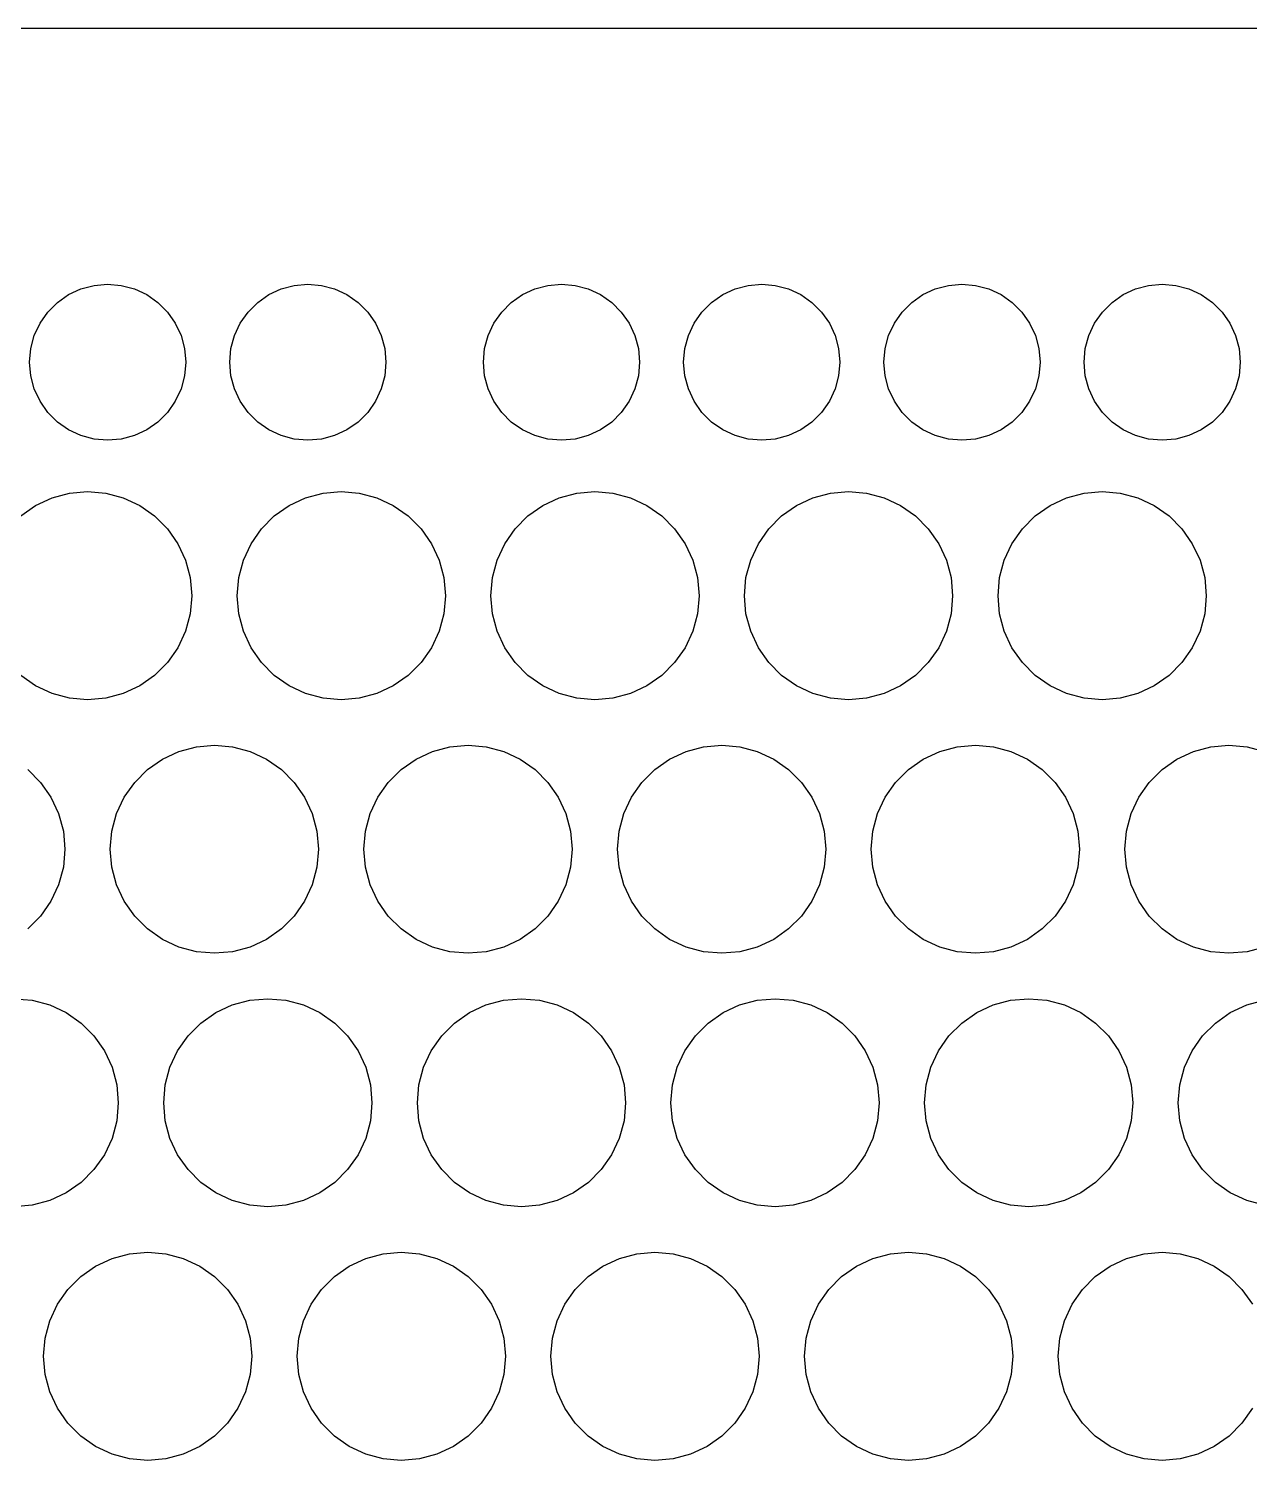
# Model space of a CAD drawing. Header units: metres. Extents: x 0 to 322, y -214 to 0.
# Drawn here: x 138.1 to 229.5, y -107.3 to 0 of the extents above; entities that cross this region are included whole.
import ezdxf

# ---------------------------------------------------------------- set-up
doc = ezdxf.new("R2010")
doc.units = ezdxf.units.M

msp = doc.modelspace()

# ---------------------------------------------------------------- linework, layer by layer
for p, q in [((244.127, 0), (4, 0)), ((141.999, -19.5028), (142.984, -19.2389)), ((142.984, -19.2389), (144, -19.15)), ((144, -19.15), (145.016, -19.2389)), ((145.016, -19.2389), (146.001, -19.5028)), ((156.999, -19.5028), (157.984, -19.2389)), ((157.984, -19.2389), (159, -19.15)), ((159, -19.15), (160.016, -19.2389)), ((160.016, -19.2389), (161.001, -19.5028)), ((175.999, -19.5028), (176.984, -19.2389)), ((176.984, -19.2389), (178, -19.15)), ((178, -19.15), (179.016, -19.2389)), ((179.016, -19.2389), (180.001, -19.5028)), ((190.999, -19.5028), (191.984, -19.2389)), ((191.984, -19.2389), (193, -19.15)), ((193, -19.15), (194.016, -19.2389)), ((194.016, -19.2389), (195.001, -19.5028)), ((205.999, -19.5028), (206.984, -19.2389)), ((206.984, -19.2389), (208, -19.15)), ((208, -19.15), (209.016, -19.2389)), ((209.016, -19.2389), (210.001, -19.5028)), ((220.999, -19.5028), (221.984, -19.2389)), ((221.984, -19.2389), (223, -19.15)), ((223, -19.15), (224.016, -19.2389)), ((224.016, -19.2389), (225.001, -19.5028)), ((140.24, -20.5186), (141.075, -19.9338)), ((141.075, -19.9338), (141.999, -19.5028)), ((146.001, -19.5028), (146.925, -19.9338)), ((146.925, -19.9338), (147.76, -20.5186)), ((155.24, -20.5186), (156.075, -19.9338)), ((156.075, -19.9338), (156.999, -19.5028)), ((161.001, -19.5028), (161.925, -19.9338)), ((161.925, -19.9338), (162.76, -20.5186)), ((174.24, -20.5186), (175.075, -19.9338)), ((175.075, -19.9338), (175.999, -19.5028)), ((180.001, -19.5028), (180.925, -19.9338)), ((180.925, -19.9338), (181.76, -20.5186)), ((189.24, -20.5186), (190.075, -19.9338)), ((190.075, -19.9338), (190.999, -19.5028)), ((195.001, -19.5028), (195.925, -19.9338)), ((195.925, -19.9338), (196.76, -20.5186)), ((204.24, -20.5186), (205.075, -19.9338)), ((205.075, -19.9338), (205.999, -19.5028)), ((210.001, -19.5028), (210.925, -19.9338)), ((210.925, -19.9338), (211.76, -20.5186)), ((219.24, -20.5186), (220.075, -19.9338)), ((220.075, -19.9338), (220.999, -19.5028)), ((225.001, -19.5028), (225.925, -19.9338)), ((225.925, -19.9338), (226.76, -20.5186)), ((138.934, -22.075), (139.519, -21.2397)), ((139.519, -21.2397), (140.24, -20.5186)), ((147.76, -20.5186), (148.481, -21.2397)), ((148.481, -21.2397), (149.066, -22.075)), ((153.934, -22.075), (154.519, -21.2397)), ((154.519, -21.2397), (155.24, -20.5186)), ((162.76, -20.5186), (163.481, -21.2397)), ((163.481, -21.2397), (164.066, -22.075)), ((172.934, -22.075), (173.519, -21.2397)), ((173.519, -21.2397), (174.24, -20.5186)), ((181.76, -20.5186), (182.481, -21.2397)), ((182.481, -21.2397), (183.066, -22.075)), ((187.934, -22.075), (188.519, -21.2397)), ((188.519, -21.2397), (189.24, -20.5186)), ((196.76, -20.5186), (197.481, -21.2397)), ((197.481, -21.2397), (198.066, -22.075)), ((202.934, -22.075), (203.519, -21.2397)), ((203.519, -21.2397), (204.24, -20.5186)), ((211.76, -20.5186), (212.481, -21.2397)), ((212.481, -21.2397), (213.066, -22.075)), ((217.934, -22.075), (218.519, -21.2397)), ((218.519, -21.2397), (219.24, -20.5186)), ((226.76, -20.5186), (227.481, -21.2397)), ((227.481, -21.2397), (228.066, -22.075)), ((138.503, -22.9992), (138.934, -22.075)), ((149.066, -22.075), (149.497, -22.9992)), ((153.503, -22.9992), (153.934, -22.075)), ((164.066, -22.075), (164.497, -22.9992)), ((172.503, -22.9992), (172.934, -22.075)), ((183.066, -22.075), (183.497, -22.9992)), ((187.503, -22.9992), (187.934, -22.075)), ((198.066, -22.075), (198.497, -22.9992)), ((202.503, -22.9992), (202.934, -22.075)), ((213.066, -22.075), (213.497, -22.9992)), ((217.503, -22.9992), (217.934, -22.075)), ((228.066, -22.075), (228.497, -22.9992)), ((138.239, -23.9842), (138.503, -22.9992)), ((149.497, -22.9992), (149.761, -23.9842)), ((153.239, -23.9842), (153.503, -22.9992)), ((164.497, -22.9992), (164.761, -23.9842)), ((172.239, -23.9842), (172.503, -22.9992)), ((183.497, -22.9992), (183.761, -23.9842)), ((187.239, -23.9842), (187.503, -22.9992)), ((198.497, -22.9992), (198.761, -23.9842)), ((202.239, -23.9842), (202.503, -22.9992)), ((213.497, -22.9992), (213.761, -23.9842)), ((217.239, -23.9842), (217.503, -22.9992)), ((228.497, -22.9992), (228.761, -23.9842)), ((138.15, -25), (138.239, -23.9842)), ((149.761, -23.9842), (149.85, -25)), ((153.15, -25), (153.239, -23.9842)), ((164.761, -23.9842), (164.85, -25)), ((172.15, -25), (172.239, -23.9842)), ((183.761, -23.9842), (183.85, -25)), ((187.15, -25), (187.239, -23.9842)), ((198.761, -23.9842), (198.85, -25)), ((202.15, -25), (202.239, -23.9842)), ((213.761, -23.9842), (213.85, -25)), ((217.15, -25), (217.239, -23.9842)), ((228.761, -23.9842), (228.85, -25)), ((138.239, -26.0158), (138.15, -25)), ((149.85, -25), (149.761, -26.0158)), ((153.239, -26.0158), (153.15, -25)), ((164.85, -25), (164.761, -26.0158)), ((172.239, -26.0158), (172.15, -25)), ((183.85, -25), (183.761, -26.0158)), ((187.239, -26.0158), (187.15, -25)), ((198.85, -25), (198.761, -26.0158)), ((202.239, -26.0158), (202.15, -25)), ((213.85, -25), (213.761, -26.0158)), ((217.239, -26.0158), (217.15, -25)), ((228.85, -25), (228.761, -26.0158)), ((138.503, -27.0008), (138.239, -26.0158)), ((149.761, -26.0158), (149.497, -27.0008)), ((153.503, -27.0008), (153.239, -26.0158)), ((164.761, -26.0158), (164.497, -27.0008)), ((172.503, -27.0008), (172.239, -26.0158)), ((183.761, -26.0158), (183.497, -27.0008)), ((187.503, -27.0008), (187.239, -26.0158)), ((198.761, -26.0158), (198.497, -27.0008)), ((202.503, -27.0008), (202.239, -26.0158)), ((213.761, -26.0158), (213.497, -27.0008)), ((217.503, -27.0008), (217.239, -26.0158)), ((228.761, -26.0158), (228.497, -27.0008)), ((138.934, -27.925), (138.503, -27.0008)), ((149.497, -27.0008), (149.066, -27.925)), ((153.934, -27.925), (153.503, -27.0008)), ((164.497, -27.0008), (164.066, -27.925)), ((172.934, -27.925), (172.503, -27.0008)), ((183.497, -27.0008), (183.066, -27.925)), ((187.934, -27.925), (187.503, -27.0008)), ((198.497, -27.0008), (198.066, -27.925)), ((202.934, -27.925), (202.503, -27.0008)), ((213.497, -27.0008), (213.066, -27.925)), ((217.934, -27.925), (217.503, -27.0008)), ((228.497, -27.0008), (228.066, -27.925)), ((139.519, -28.7603), (138.934, -27.925)), ((140.24, -29.4814), (139.519, -28.7603)), ((148.481, -28.7603), (147.76, -29.4814)), ((149.066, -27.925), (148.481, -28.7603)), ((154.519, -28.7603), (153.934, -27.925)), ((155.24, -29.4814), (154.519, -28.7603)), ((163.481, -28.7603), (162.76, -29.4814)), ((164.066, -27.925), (163.481, -28.7603)), ((173.519, -28.7603), (172.934, -27.925)), ((174.24, -29.4814), (173.519, -28.7603)), ((182.481, -28.7603), (181.76, -29.4814)), ((183.066, -27.925), (182.481, -28.7603)), ((188.519, -28.7603), (187.934, -27.925)), ((189.24, -29.4814), (188.519, -28.7603)), ((197.481, -28.7603), (196.76, -29.4814)), ((198.066, -27.925), (197.481, -28.7603)), ((203.519, -28.7603), (202.934, -27.925)), ((204.24, -29.4814), (203.519, -28.7603)), ((212.481, -28.7603), (211.76, -29.4814)), ((213.066, -27.925), (212.481, -28.7603)), ((218.519, -28.7603), (217.934, -27.925)), ((219.24, -29.4814), (218.519, -28.7603)), ((227.481, -28.7603), (226.76, -29.4814)), ((228.066, -27.925), (227.481, -28.7603)), ((141.075, -30.0662), (140.24, -29.4814)), ((147.76, -29.4814), (146.925, -30.0662)), ((156.075, -30.0662), (155.24, -29.4814)), ((162.76, -29.4814), (161.925, -30.0662)), ((175.075, -30.0662), (174.24, -29.4814)), ((181.76, -29.4814), (180.925, -30.0662)), ((190.075, -30.0662), (189.24, -29.4814)), ((196.76, -29.4814), (195.925, -30.0662)), ((205.075, -30.0662), (204.24, -29.4814)), ((211.76, -29.4814), (210.925, -30.0662)), ((220.075, -30.0662), (219.24, -29.4814)), ((226.76, -29.4814), (225.925, -30.0662)), ((141.999, -30.4972), (141.075, -30.0662)), ((142.984, -30.7611), (141.999, -30.4972)), ((144, -30.85), (142.984, -30.7611)), ((145.016, -30.7611), (144, -30.85)), ((146.001, -30.4972), (145.016, -30.7611)), ((146.925, -30.0662), (146.001, -30.4972)), ((156.999, -30.4972), (156.075, -30.0662)), ((157.984, -30.7611), (156.999, -30.4972)), ((159, -30.85), (157.984, -30.7611)), ((160.016, -30.7611), (159, -30.85)), ((161.001, -30.4972), (160.016, -30.7611)), ((161.925, -30.0662), (161.001, -30.4972)), ((175.999, -30.4972), (175.075, -30.0662)), ((176.984, -30.7611), (175.999, -30.4972)), ((178, -30.85), (176.984, -30.7611)), ((179.016, -30.7611), (178, -30.85)), ((180.001, -30.4972), (179.016, -30.7611)), ((180.925, -30.0662), (180.001, -30.4972)), ((190.999, -30.4972), (190.075, -30.0662)), ((191.984, -30.7611), (190.999, -30.4972)), ((193, -30.85), (191.984, -30.7611)), ((194.016, -30.7611), (193, -30.85)), ((195.001, -30.4972), (194.016, -30.7611)), ((195.925, -30.0662), (195.001, -30.4972)), ((205.999, -30.4972), (205.075, -30.0662)), ((206.984, -30.7611), (205.999, -30.4972)), ((208, -30.85), (206.984, -30.7611)), ((209.016, -30.7611), (208, -30.85)), ((210.001, -30.4972), (209.016, -30.7611)), ((210.925, -30.0662), (210.001, -30.4972)), ((220.999, -30.4972), (220.075, -30.0662)), ((221.984, -30.7611), (220.999, -30.4972)), ((223, -30.85), (221.984, -30.7611)), ((224.016, -30.7611), (223, -30.85)), ((225.001, -30.4972), (224.016, -30.7611)), ((225.925, -30.0662), (225.001, -30.4972)), ((138.6, -35.745), (139.832, -35.1704)), ((139.832, -35.1704), (141.146, -34.8185)), ((141.146, -34.8185), (142.5, -34.7)), ((142.5, -34.7), (143.854, -34.8185)), ((143.854, -34.8185), (145.168, -35.1704)), ((145.168, -35.1704), (146.4, -35.745)), ((157.6, -35.745), (158.832, -35.1704)), ((158.832, -35.1704), (160.146, -34.8185)), ((160.146, -34.8185), (161.5, -34.7)), ((161.5, -34.7), (162.854, -34.8185)), ((162.854, -34.8185), (164.168, -35.1704)), ((164.168, -35.1704), (165.4, -35.745)), ((176.6, -35.745), (177.832, -35.1704)), ((177.832, -35.1704), (179.146, -34.8185)), ((179.146, -34.8185), (180.5, -34.7)), ((180.5, -34.7), (181.854, -34.8185)), ((181.854, -34.8185), (183.168, -35.1704)), ((183.168, -35.1704), (184.4, -35.745)), ((195.6, -35.745), (196.832, -35.1704)), ((196.832, -35.1704), (198.146, -34.8185)), ((198.146, -34.8185), (199.5, -34.7)), ((199.5, -34.7), (200.854, -34.8185)), ((200.854, -34.8185), (202.168, -35.1704)), ((202.168, -35.1704), (203.4, -35.745)), ((214.6, -35.745), (215.832, -35.1704)), ((215.832, -35.1704), (217.146, -34.8185)), ((217.146, -34.8185), (218.5, -34.7)), ((218.5, -34.7), (219.854, -34.8185)), ((219.854, -34.8185), (221.168, -35.1704)), ((221.168, -35.1704), (222.4, -35.745)), ((137.486, -36.5249), (138.6, -35.745)), ((146.4, -35.745), (147.514, -36.5249)), ((156.486, -36.5249), (157.6, -35.745)), ((165.4, -35.745), (166.514, -36.5249)), ((175.486, -36.5249), (176.6, -35.745)), ((184.4, -35.745), (185.514, -36.5249)), ((194.486, -36.5249), (195.6, -35.745)), ((203.4, -35.745), (204.514, -36.5249)), ((213.486, -36.5249), (214.6, -35.745)), ((222.4, -35.745), (223.514, -36.5249)), ((147.514, -36.5249), (148.475, -37.4863)), ((148.475, -37.4863), (149.255, -38.6)), ((154.745, -38.6), (155.525, -37.4863)), ((155.525, -37.4863), (156.486, -36.5249)), ((166.514, -36.5249), (167.475, -37.4863)), ((167.475, -37.4863), (168.255, -38.6)), ((173.745, -38.6), (174.525, -37.4863)), ((174.525, -37.4863), (175.486, -36.5249)), ((185.514, -36.5249), (186.475, -37.4863)), ((186.475, -37.4863), (187.255, -38.6)), ((192.745, -38.6), (193.525, -37.4863)), ((193.525, -37.4863), (194.486, -36.5249)), ((204.514, -36.5249), (205.475, -37.4863)), ((205.475, -37.4863), (206.255, -38.6)), ((211.745, -38.6), (212.525, -37.4863)), ((212.525, -37.4863), (213.486, -36.5249)), ((223.514, -36.5249), (224.475, -37.4863)), ((224.475, -37.4863), (225.255, -38.6)), ((149.255, -38.6), (149.83, -39.8322)), ((154.17, -39.8322), (154.745, -38.6)), ((168.255, -38.6), (168.83, -39.8322)), ((173.17, -39.8322), (173.745, -38.6)), ((187.255, -38.6), (187.83, -39.8322)), ((192.17, -39.8322), (192.745, -38.6)), ((206.255, -38.6), (206.83, -39.8322)), ((211.17, -39.8322), (211.745, -38.6)), ((225.255, -38.6), (225.83, -39.8322)), ((149.83, -39.8322), (150.181, -41.1456)), ((153.818, -41.1456), (154.17, -39.8322)), ((168.83, -39.8322), (169.181, -41.1456)), ((172.818, -41.1456), (173.17, -39.8322)), ((187.83, -39.8322), (188.181, -41.1456)), ((191.818, -41.1456), (192.17, -39.8322)), ((206.83, -39.8322), (207.181, -41.1456)), ((210.818, -41.1456), (211.17, -39.8322)), ((225.83, -39.8322), (226.181, -41.1456)), ((150.181, -41.1456), (150.3, -42.5)), ((153.7, -42.5), (153.818, -41.1456)), ((169.181, -41.1456), (169.3, -42.5)), ((172.7, -42.5), (172.818, -41.1456)), ((188.181, -41.1456), (188.3, -42.5)), ((191.7, -42.5), (191.818, -41.1456)), ((207.181, -41.1456), (207.3, -42.5)), ((210.7, -42.5), (210.818, -41.1456)), ((226.181, -41.1456), (226.3, -42.5)), ((150.3, -42.5), (150.181, -43.8544)), ((153.818, -43.8544), (153.7, -42.5)), ((169.3, -42.5), (169.181, -43.8544)), ((172.818, -43.8544), (172.7, -42.5)), ((188.3, -42.5), (188.181, -43.8544)), ((191.818, -43.8544), (191.7, -42.5)), ((207.3, -42.5), (207.181, -43.8544)), ((210.818, -43.8544), (210.7, -42.5)), ((226.3, -42.5), (226.181, -43.8544)), ((150.181, -43.8544), (149.83, -45.1678)), ((154.17, -45.1678), (153.818, -43.8544)), ((169.181, -43.8544), (168.83, -45.1678)), ((173.17, -45.1678), (172.818, -43.8544)), ((188.181, -43.8544), (187.83, -45.1678)), ((192.17, -45.1678), (191.818, -43.8544)), ((207.181, -43.8544), (206.83, -45.1678)), ((211.17, -45.1678), (210.818, -43.8544)), ((226.181, -43.8544), (225.83, -45.1678)), ((149.83, -45.1678), (149.255, -46.4)), ((154.745, -46.4), (154.17, -45.1678)), ((168.83, -45.1678), (168.255, -46.4)), ((173.745, -46.4), (173.17, -45.1678)), ((187.83, -45.1678), (187.255, -46.4)), ((192.745, -46.4), (192.17, -45.1678)), ((206.83, -45.1678), (206.255, -46.4)), ((211.745, -46.4), (211.17, -45.1678)), ((225.83, -45.1678), (225.255, -46.4)), ((149.255, -46.4), (148.475, -47.5137)), ((155.525, -47.5137), (154.745, -46.4)), ((168.255, -46.4), (167.475, -47.5137)), ((174.525, -47.5137), (173.745, -46.4)), ((187.255, -46.4), (186.475, -47.5137)), ((193.525, -47.5137), (192.745, -46.4)), ((206.255, -46.4), (205.475, -47.5137)), ((212.525, -47.5137), (211.745, -46.4)), ((225.255, -46.4), (224.475, -47.5137)), ((148.475, -47.5137), (147.514, -48.4751)), ((156.486, -48.4751), (155.525, -47.5137)), ((167.475, -47.5137), (166.514, -48.4751)), ((175.486, -48.4751), (174.525, -47.5137)), ((186.475, -47.5137), (185.514, -48.4751)), ((194.486, -48.4751), (193.525, -47.5137)), ((205.475, -47.5137), (204.514, -48.4751)), ((213.486, -48.4751), (212.525, -47.5137)), ((224.475, -47.5137), (223.514, -48.4751)), ((138.6, -49.255), (137.486, -48.4751)), ((139.832, -49.8296), (138.6, -49.255)), ((146.4, -49.255), (145.168, -49.8296)), ((147.514, -48.4751), (146.4, -49.255)), ((157.6, -49.255), (156.486, -48.4751)), ((158.832, -49.8296), (157.6, -49.255)), ((165.4, -49.255), (164.168, -49.8296)), ((166.514, -48.4751), (165.4, -49.255)), ((176.6, -49.255), (175.486, -48.4751)), ((177.832, -49.8296), (176.6, -49.255)), ((184.4, -49.255), (183.168, -49.8296)), ((185.514, -48.4751), (184.4, -49.255)), ((195.6, -49.255), (194.486, -48.4751)), ((196.832, -49.8296), (195.6, -49.255)), ((203.4, -49.255), (202.168, -49.8296)), ((204.514, -48.4751), (203.4, -49.255)), ((214.6, -49.255), (213.486, -48.4751)), ((215.832, -49.8296), (214.6, -49.255)), ((222.4, -49.255), (221.168, -49.8296)), ((223.514, -48.4751), (222.4, -49.255)), ((141.146, -50.1815), (139.832, -49.8296)), ((142.5, -50.3), (141.146, -50.1815)), ((143.854, -50.1815), (142.5, -50.3)), ((145.168, -49.8296), (143.854, -50.1815)), ((160.146, -50.1815), (158.832, -49.8296)), ((161.5, -50.3), (160.146, -50.1815)), ((162.854, -50.1815), (161.5, -50.3)), ((164.168, -49.8296), (162.854, -50.1815)), ((179.146, -50.1815), (177.832, -49.8296)), ((180.5, -50.3), (179.146, -50.1815)), ((181.854, -50.1815), (180.5, -50.3)), ((183.168, -49.8296), (181.854, -50.1815)), ((198.146, -50.1815), (196.832, -49.8296)), ((199.5, -50.3), (198.146, -50.1815)), ((200.854, -50.1815), (199.5, -50.3)), ((202.168, -49.8296), (200.854, -50.1815)), ((217.146, -50.1815), (215.832, -49.8296)), ((218.5, -50.3), (217.146, -50.1815)), ((219.854, -50.1815), (218.5, -50.3)), ((221.168, -49.8296), (219.854, -50.1815)), ((148.1, -54.745), (149.332, -54.1704)), ((149.332, -54.1704), (150.646, -53.8185)), ((150.646, -53.8185), (152, -53.7)), ((152, -53.7), (153.354, -53.8185)), ((153.354, -53.8185), (154.668, -54.1704)), ((154.668, -54.1704), (155.9, -54.745)), ((167.1, -54.745), (168.332, -54.1704)), ((168.332, -54.1704), (169.646, -53.8185)), ((169.646, -53.8185), (171, -53.7)), ((171, -53.7), (172.354, -53.8185)), ((172.354, -53.8185), (173.668, -54.1704)), ((173.668, -54.1704), (174.9, -54.745)), ((186.1, -54.745), (187.332, -54.1704)), ((187.332, -54.1704), (188.646, -53.8185)), ((188.646, -53.8185), (190, -53.7)), ((190, -53.7), (191.354, -53.8185)), ((191.354, -53.8185), (192.668, -54.1704)), ((192.668, -54.1704), (193.9, -54.745)), ((205.1, -54.745), (206.332, -54.1704)), ((206.332, -54.1704), (207.646, -53.8185)), ((207.646, -53.8185), (209, -53.7)), ((209, -53.7), (210.354, -53.8185)), ((210.354, -53.8185), (211.668, -54.1704)), ((211.668, -54.1704), (212.9, -54.745)), ((224.1, -54.745), (225.332, -54.1704)), ((225.332, -54.1704), (226.646, -53.8185)), ((226.646, -53.8185), (228, -53.7)), ((228, -53.7), (229.354, -53.8185)), ((229.354, -53.8185), (230.668, -54.1704)), ((138.014, -55.5249), (138.975, -56.4863)), ((146.025, -56.4863), (146.986, -55.5249)), ((146.986, -55.5249), (148.1, -54.745)), ((155.9, -54.745), (157.014, -55.5249)), ((157.014, -55.5249), (157.975, -56.4863)), ((165.025, -56.4863), (165.986, -55.5249)), ((165.986, -55.5249), (167.1, -54.745)), ((174.9, -54.745), (176.014, -55.5249)), ((176.014, -55.5249), (176.975, -56.4863)), ((184.025, -56.4863), (184.986, -55.5249)), ((184.986, -55.5249), (186.1, -54.745)), ((193.9, -54.745), (195.014, -55.5249)), ((195.014, -55.5249), (195.975, -56.4863)), ((203.025, -56.4863), (203.986, -55.5249)), ((203.986, -55.5249), (205.1, -54.745)), ((212.9, -54.745), (214.014, -55.5249)), ((214.014, -55.5249), (214.975, -56.4863)), ((222.025, -56.4863), (222.986, -55.5249)), ((222.986, -55.5249), (224.1, -54.745)), ((138.975, -56.4863), (139.755, -57.6)), ((145.245, -57.6), (146.025, -56.4863)), ((157.975, -56.4863), (158.755, -57.6)), ((164.245, -57.6), (165.025, -56.4863)), ((176.975, -56.4863), (177.755, -57.6)), ((183.245, -57.6), (184.025, -56.4863)), ((195.975, -56.4863), (196.755, -57.6)), ((202.245, -57.6), (203.025, -56.4863)), ((214.975, -56.4863), (215.755, -57.6)), ((221.245, -57.6), (222.025, -56.4863)), ((139.755, -57.6), (140.33, -58.8322)), ((144.67, -58.8322), (145.245, -57.6)), ((158.755, -57.6), (159.33, -58.8322)), ((163.67, -58.8322), (164.245, -57.6)), ((177.755, -57.6), (178.33, -58.8322)), ((182.67, -58.8322), (183.245, -57.6)), ((196.755, -57.6), (197.33, -58.8322)), ((201.67, -58.8322), (202.245, -57.6)), ((215.755, -57.6), (216.33, -58.8322)), ((220.67, -58.8322), (221.245, -57.6)), ((140.33, -58.8322), (140.681, -60.1456)), ((144.318, -60.1456), (144.67, -58.8322)), ((159.33, -58.8322), (159.681, -60.1456)), ((163.318, -60.1456), (163.67, -58.8322)), ((178.33, -58.8322), (178.681, -60.1456)), ((182.318, -60.1456), (182.67, -58.8322)), ((197.33, -58.8322), (197.681, -60.1456)), ((201.318, -60.1456), (201.67, -58.8322)), ((216.33, -58.8322), (216.681, -60.1456)), ((220.318, -60.1456), (220.67, -58.8322)), ((140.681, -60.1456), (140.8, -61.5)), ((144.2, -61.5), (144.318, -60.1456)), ((159.681, -60.1456), (159.8, -61.5)), ((163.2, -61.5), (163.318, -60.1456)), ((178.681, -60.1456), (178.8, -61.5)), ((182.2, -61.5), (182.318, -60.1456)), ((197.681, -60.1456), (197.8, -61.5)), ((201.2, -61.5), (201.318, -60.1456)), ((216.681, -60.1456), (216.8, -61.5)), ((220.2, -61.5), (220.318, -60.1456)), ((140.8, -61.5), (140.681, -62.8544)), ((144.318, -62.8544), (144.2, -61.5)), ((159.8, -61.5), (159.681, -62.8544)), ((163.318, -62.8544), (163.2, -61.5)), ((178.8, -61.5), (178.681, -62.8544)), ((182.318, -62.8544), (182.2, -61.5)), ((197.8, -61.5), (197.681, -62.8544)), ((201.318, -62.8544), (201.2, -61.5)), ((216.8, -61.5), (216.681, -62.8544)), ((220.318, -62.8544), (220.2, -61.5)), ((140.681, -62.8544), (140.33, -64.1678)), ((144.67, -64.1678), (144.318, -62.8544)), ((159.681, -62.8544), (159.33, -64.1678)), ((163.67, -64.1678), (163.318, -62.8544)), ((178.681, -62.8544), (178.33, -64.1678)), ((182.67, -64.1678), (182.318, -62.8544)), ((197.681, -62.8544), (197.33, -64.1678)), ((201.67, -64.1678), (201.318, -62.8544)), ((216.681, -62.8544), (216.33, -64.1678)), ((220.67, -64.1678), (220.318, -62.8544)), ((140.33, -64.1678), (139.755, -65.4)), ((145.245, -65.4), (144.67, -64.1678)), ((159.33, -64.1678), (158.755, -65.4)), ((164.245, -65.4), (163.67, -64.1678)), ((178.33, -64.1678), (177.755, -65.4)), ((183.245, -65.4), (182.67, -64.1678)), ((197.33, -64.1678), (196.755, -65.4)), ((202.245, -65.4), (201.67, -64.1678)), ((216.33, -64.1678), (215.755, -65.4)), ((221.245, -65.4), (220.67, -64.1678)), ((139.755, -65.4), (138.975, -66.5137)), ((146.025, -66.5137), (145.245, -65.4)), ((158.755, -65.4), (157.975, -66.5137)), ((165.025, -66.5137), (164.245, -65.4)), ((177.755, -65.4), (176.975, -66.5137)), ((184.025, -66.5137), (183.245, -65.4)), ((196.755, -65.4), (195.975, -66.5137)), ((203.025, -66.5137), (202.245, -65.4)), ((215.755, -65.4), (214.975, -66.5137)), ((222.025, -66.5137), (221.245, -65.4)), ((138.975, -66.5137), (138.014, -67.4751)), ((146.986, -67.4751), (146.025, -66.5137)), ((157.975, -66.5137), (157.014, -67.4751)), ((165.986, -67.4751), (165.025, -66.5137)), ((176.975, -66.5137), (176.014, -67.4751)), ((184.986, -67.4751), (184.025, -66.5137)), ((195.975, -66.5137), (195.014, -67.4751)), ((203.986, -67.4751), (203.025, -66.5137)), ((214.975, -66.5137), (214.014, -67.4751)), ((222.986, -67.4751), (222.025, -66.5137)), ((148.1, -68.255), (146.986, -67.4751)), ((157.014, -67.4751), (155.9, -68.255)), ((167.1, -68.255), (165.986, -67.4751)), ((176.014, -67.4751), (174.9, -68.255)), ((186.1, -68.255), (184.986, -67.4751)), ((195.014, -67.4751), (193.9, -68.255)), ((205.1, -68.255), (203.986, -67.4751)), ((214.014, -67.4751), (212.9, -68.255)), ((224.1, -68.255), (222.986, -67.4751)), ((149.332, -68.8296), (148.1, -68.255)), ((155.9, -68.255), (154.668, -68.8296)), ((168.332, -68.8296), (167.1, -68.255)), ((174.9, -68.255), (173.668, -68.8296)), ((187.332, -68.8296), (186.1, -68.255)), ((193.9, -68.255), (192.668, -68.8296)), ((206.332, -68.8296), (205.1, -68.255)), ((212.9, -68.255), (211.668, -68.8296)), ((225.332, -68.8296), (224.1, -68.255)), ((150.646, -69.1815), (149.332, -68.8296)), ((152, -69.3), (150.646, -69.1815)), ((153.354, -69.1815), (152, -69.3)), ((154.668, -68.8296), (153.354, -69.1815)), ((169.646, -69.1815), (168.332, -68.8296)), ((171, -69.3), (169.646, -69.1815)), ((172.354, -69.1815), (171, -69.3)), ((173.668, -68.8296), (172.354, -69.1815)), ((188.646, -69.1815), (187.332, -68.8296)), ((190, -69.3), (188.646, -69.1815)), ((191.354, -69.1815), (190, -69.3)), ((192.668, -68.8296), (191.354, -69.1815)), ((207.646, -69.1815), (206.332, -68.8296)), ((209, -69.3), (207.646, -69.1815)), ((210.354, -69.1815), (209, -69.3)), ((211.668, -68.8296), (210.354, -69.1815)), ((226.646, -69.1815), (225.332, -68.8296)), ((228, -69.3), (226.646, -69.1815)), ((229.354, -69.1815), (228, -69.3)), ((230.668, -68.8296), (229.354, -69.1815)), ((137, -72.7), (138.354, -72.8185)), ((138.354, -72.8185), (139.668, -73.1704)), ((153.332, -73.1704), (154.646, -72.8185)), ((154.646, -72.8185), (156, -72.7)), ((156, -72.7), (157.354, -72.8185)), ((157.354, -72.8185), (158.668, -73.1704)), ((172.332, -73.1704), (173.646, -72.8185)), ((173.646, -72.8185), (175, -72.7)), ((175, -72.7), (176.354, -72.8185)), ((176.354, -72.8185), (177.668, -73.1704)), ((191.332, -73.1704), (192.646, -72.8185)), ((192.646, -72.8185), (194, -72.7)), ((194, -72.7), (195.354, -72.8185)), ((195.354, -72.8185), (196.668, -73.1704)), ((210.332, -73.1704), (211.646, -72.8185)), ((211.646, -72.8185), (213, -72.7)), ((213, -72.7), (214.354, -72.8185)), ((214.354, -72.8185), (215.668, -73.1704)), ((229.332, -73.1704), (230.646, -72.8185)), ((139.668, -73.1704), (140.9, -73.745)), ((140.9, -73.745), (142.014, -74.5249)), ((150.986, -74.5249), (152.1, -73.745)), ((152.1, -73.745), (153.332, -73.1704)), ((158.668, -73.1704), (159.9, -73.745)), ((159.9, -73.745), (161.014, -74.5249)), ((169.986, -74.5249), (171.1, -73.745)), ((171.1, -73.745), (172.332, -73.1704)), ((177.668, -73.1704), (178.9, -73.745)), ((178.9, -73.745), (180.014, -74.5249)), ((188.986, -74.5249), (190.1, -73.745)), ((190.1, -73.745), (191.332, -73.1704)), ((196.668, -73.1704), (197.9, -73.745)), ((197.9, -73.745), (199.014, -74.5249)), ((207.986, -74.5249), (209.1, -73.745)), ((209.1, -73.745), (210.332, -73.1704)), ((215.668, -73.1704), (216.9, -73.745)), ((216.9, -73.745), (218.014, -74.5249)), ((226.986, -74.5249), (228.1, -73.745)), ((228.1, -73.745), (229.332, -73.1704)), ((142.014, -74.5249), (142.975, -75.4863)), ((150.025, -75.4863), (150.986, -74.5249)), ((161.014, -74.5249), (161.975, -75.4863)), ((169.025, -75.4863), (169.986, -74.5249)), ((180.014, -74.5249), (180.975, -75.4863)), ((188.025, -75.4863), (188.986, -74.5249)), ((199.014, -74.5249), (199.975, -75.4863)), ((207.025, -75.4863), (207.986, -74.5249)), ((218.014, -74.5249), (218.975, -75.4863)), ((226.025, -75.4863), (226.986, -74.5249)), ((142.975, -75.4863), (143.755, -76.6)), ((149.245, -76.6), (150.025, -75.4863)), ((161.975, -75.4863), (162.755, -76.6)), ((168.245, -76.6), (169.025, -75.4863)), ((180.975, -75.4863), (181.755, -76.6)), ((187.245, -76.6), (188.025, -75.4863)), ((199.975, -75.4863), (200.755, -76.6)), ((206.245, -76.6), (207.025, -75.4863)), ((218.975, -75.4863), (219.755, -76.6)), ((225.245, -76.6), (226.025, -75.4863)), ((143.755, -76.6), (144.33, -77.8322)), ((148.67, -77.8322), (149.245, -76.6)), ((162.755, -76.6), (163.33, -77.8322)), ((167.67, -77.8322), (168.245, -76.6)), ((181.755, -76.6), (182.33, -77.8322)), ((186.67, -77.8322), (187.245, -76.6)), ((200.755, -76.6), (201.33, -77.8322)), ((205.67, -77.8322), (206.245, -76.6)), ((219.755, -76.6), (220.33, -77.8322)), ((224.67, -77.8322), (225.245, -76.6)), ((144.33, -77.8322), (144.681, -79.1456)), ((148.318, -79.1456), (148.67, -77.8322)), ((163.33, -77.8322), (163.681, -79.1456)), ((167.318, -79.1456), (167.67, -77.8322)), ((182.33, -77.8322), (182.681, -79.1456)), ((186.318, -79.1456), (186.67, -77.8322)), ((201.33, -77.8322), (201.681, -79.1456)), ((205.318, -79.1456), (205.67, -77.8322)), ((220.33, -77.8322), (220.681, -79.1456)), ((224.318, -79.1456), (224.67, -77.8322)), ((144.681, -79.1456), (144.8, -80.5)), ((148.2, -80.5), (148.318, -79.1456)), ((163.681, -79.1456), (163.8, -80.5)), ((167.2, -80.5), (167.318, -79.1456)), ((182.681, -79.1456), (182.8, -80.5)), ((186.2, -80.5), (186.318, -79.1456)), ((201.681, -79.1456), (201.8, -80.5)), ((205.2, -80.5), (205.318, -79.1456)), ((220.681, -79.1456), (220.8, -80.5)), ((224.2, -80.5), (224.318, -79.1456)), ((144.8, -80.5), (144.681, -81.8544)), ((148.318, -81.8544), (148.2, -80.5)), ((163.8, -80.5), (163.681, -81.8544)), ((167.318, -81.8544), (167.2, -80.5)), ((182.8, -80.5), (182.681, -81.8544)), ((186.318, -81.8544), (186.2, -80.5)), ((201.8, -80.5), (201.681, -81.8544)), ((205.318, -81.8544), (205.2, -80.5)), ((220.8, -80.5), (220.681, -81.8544)), ((224.318, -81.8544), (224.2, -80.5)), ((144.681, -81.8544), (144.33, -83.1678)), ((148.67, -83.1678), (148.318, -81.8544)), ((163.681, -81.8544), (163.33, -83.1678)), ((167.67, -83.1678), (167.318, -81.8544)), ((182.681, -81.8544), (182.33, -83.1678)), ((186.67, -83.1678), (186.318, -81.8544)), ((201.681, -81.8544), (201.33, -83.1678)), ((205.67, -83.1678), (205.318, -81.8544)), ((220.681, -81.8544), (220.33, -83.1678)), ((224.67, -83.1678), (224.318, -81.8544)), ((144.33, -83.1678), (143.755, -84.4)), ((149.245, -84.4), (148.67, -83.1678)), ((163.33, -83.1678), (162.755, -84.4)), ((168.245, -84.4), (167.67, -83.1678)), ((182.33, -83.1678), (181.755, -84.4)), ((187.245, -84.4), (186.67, -83.1678)), ((201.33, -83.1678), (200.755, -84.4)), ((206.245, -84.4), (205.67, -83.1678)), ((220.33, -83.1678), (219.755, -84.4)), ((225.245, -84.4), (224.67, -83.1678)), ((143.755, -84.4), (142.975, -85.5137)), ((150.025, -85.5137), (149.245, -84.4)), ((162.755, -84.4), (161.975, -85.5137)), ((169.025, -85.5137), (168.245, -84.4)), ((181.755, -84.4), (180.975, -85.5137)), ((188.025, -85.5137), (187.245, -84.4)), ((200.755, -84.4), (199.975, -85.5137)), ((207.025, -85.5137), (206.245, -84.4)), ((219.755, -84.4), (218.975, -85.5137)), ((226.025, -85.5137), (225.245, -84.4)), ((142.975, -85.5137), (142.014, -86.4751)), ((150.986, -86.4751), (150.025, -85.5137)), ((161.975, -85.5137), (161.014, -86.4751)), ((169.986, -86.4751), (169.025, -85.5137)), ((180.975, -85.5137), (180.014, -86.4751)), ((188.986, -86.4751), (188.025, -85.5137)), ((199.975, -85.5137), (199.014, -86.4751)), ((207.986, -86.4751), (207.025, -85.5137)), ((218.975, -85.5137), (218.014, -86.4751)), ((226.986, -86.4751), (226.025, -85.5137)), ((142.014, -86.4751), (140.9, -87.255)), ((152.1, -87.255), (150.986, -86.4751)), ((161.014, -86.4751), (159.9, -87.255)), ((171.1, -87.255), (169.986, -86.4751)), ((180.014, -86.4751), (178.9, -87.255)), ((190.1, -87.255), (188.986, -86.4751)), ((199.014, -86.4751), (197.9, -87.255)), ((209.1, -87.255), (207.986, -86.4751)), ((218.014, -86.4751), (216.9, -87.255)), ((228.1, -87.255), (226.986, -86.4751)), ((139.668, -87.8296), (138.354, -88.1815)), ((140.9, -87.255), (139.668, -87.8296)), ((153.332, -87.8296), (152.1, -87.255)), ((154.646, -88.1815), (153.332, -87.8296)), ((158.668, -87.8296), (157.354, -88.1815)), ((159.9, -87.255), (158.668, -87.8296)), ((172.332, -87.8296), (171.1, -87.255)), ((173.646, -88.1815), (172.332, -87.8296)), ((177.668, -87.8296), (176.354, -88.1815)), ((178.9, -87.255), (177.668, -87.8296)), ((191.332, -87.8296), (190.1, -87.255)), ((192.646, -88.1815), (191.332, -87.8296)), ((196.668, -87.8296), (195.354, -88.1815)), ((197.9, -87.255), (196.668, -87.8296)), ((210.332, -87.8296), (209.1, -87.255)), ((211.646, -88.1815), (210.332, -87.8296)), ((215.668, -87.8296), (214.354, -88.1815)), ((216.9, -87.255), (215.668, -87.8296)), ((229.332, -87.8296), (228.1, -87.255)), ((230.646, -88.1815), (229.332, -87.8296)), ((138.354, -88.1815), (137, -88.3)), ((156, -88.3), (154.646, -88.1815)), ((157.354, -88.1815), (156, -88.3)), ((175, -88.3), (173.646, -88.1815)), ((176.354, -88.1815), (175, -88.3)), ((194, -88.3), (192.646, -88.1815)), ((195.354, -88.1815), (194, -88.3)), ((213, -88.3), (211.646, -88.1815)), ((214.354, -88.1815), (213, -88.3)), ((143.1, -92.745), (144.332, -92.1704)), ((144.332, -92.1704), (145.646, -91.8185)), ((145.646, -91.8185), (147, -91.7)), ((147, -91.7), (148.354, -91.8185)), ((148.354, -91.8185), (149.668, -92.1704)), ((149.668, -92.1704), (150.9, -92.745)), ((162.1, -92.745), (163.332, -92.1704)), ((163.332, -92.1704), (164.646, -91.8185)), ((164.646, -91.8185), (166, -91.7)), ((166, -91.7), (167.354, -91.8185)), ((167.354, -91.8185), (168.668, -92.1704)), ((168.668, -92.1704), (169.9, -92.745)), ((181.1, -92.745), (182.332, -92.1704)), ((182.332, -92.1704), (183.646, -91.8185)), ((183.646, -91.8185), (185, -91.7)), ((185, -91.7), (186.354, -91.8185)), ((186.354, -91.8185), (187.668, -92.1704)), ((187.668, -92.1704), (188.9, -92.745)), ((200.1, -92.745), (201.332, -92.1704)), ((201.332, -92.1704), (202.646, -91.8185)), ((202.646, -91.8185), (204, -91.7)), ((204, -91.7), (205.354, -91.8185)), ((205.354, -91.8185), (206.668, -92.1704)), ((206.668, -92.1704), (207.9, -92.745)), ((219.1, -92.745), (220.332, -92.1704)), ((220.332, -92.1704), (221.646, -91.8185)), ((221.646, -91.8185), (223, -91.7)), ((223, -91.7), (224.354, -91.8185)), ((224.354, -91.8185), (225.668, -92.1704)), ((225.668, -92.1704), (226.9, -92.745)), ((141.986, -93.5249), (143.1, -92.745)), ((150.9, -92.745), (152.014, -93.5249)), ((160.986, -93.5249), (162.1, -92.745)), ((169.9, -92.745), (171.014, -93.5249)), ((179.986, -93.5249), (181.1, -92.745)), ((188.9, -92.745), (190.014, -93.5249)), ((198.986, -93.5249), (200.1, -92.745)), ((207.9, -92.745), (209.014, -93.5249)), ((217.986, -93.5249), (219.1, -92.745)), ((226.9, -92.745), (228.014, -93.5249)), ((141.025, -94.4863), (141.986, -93.5249)), ((152.014, -93.5249), (152.975, -94.4863)), ((160.025, -94.4863), (160.986, -93.5249)), ((171.014, -93.5249), (171.975, -94.4863)), ((179.025, -94.4863), (179.986, -93.5249)), ((190.014, -93.5249), (190.975, -94.4863)), ((198.025, -94.4863), (198.986, -93.5249)), ((209.014, -93.5249), (209.975, -94.4863)), ((217.025, -94.4863), (217.986, -93.5249)), ((228.014, -93.5249), (228.975, -94.4863)), ((140.245, -95.6), (141.025, -94.4863)), ((152.975, -94.4863), (153.755, -95.6)), ((159.245, -95.6), (160.025, -94.4863)), ((171.975, -94.4863), (172.755, -95.6)), ((178.245, -95.6), (179.025, -94.4863)), ((190.975, -94.4863), (191.755, -95.6)), ((197.245, -95.6), (198.025, -94.4863)), ((209.975, -94.4863), (210.755, -95.6)), ((216.245, -95.6), (217.025, -94.4863)), ((228.975, -94.4863), (229.755, -95.6)), ((139.67, -96.8322), (140.245, -95.6)), ((153.755, -95.6), (154.33, -96.8322)), ((158.67, -96.8322), (159.245, -95.6)), ((172.755, -95.6), (173.33, -96.8322)), ((177.67, -96.8322), (178.245, -95.6)), ((191.755, -95.6), (192.33, -96.8322)), ((196.67, -96.8322), (197.245, -95.6)), ((210.755, -95.6), (211.33, -96.8322)), ((215.67, -96.8322), (216.245, -95.6)), ((139.318, -98.1456), (139.67, -96.8322)), ((154.33, -96.8322), (154.681, -98.1456)), ((158.318, -98.1456), (158.67, -96.8322)), ((173.33, -96.8322), (173.681, -98.1456)), ((177.318, -98.1456), (177.67, -96.8322)), ((192.33, -96.8322), (192.681, -98.1456)), ((196.318, -98.1456), (196.67, -96.8322)), ((211.33, -96.8322), (211.681, -98.1456)), ((215.318, -98.1456), (215.67, -96.8322)), ((139.2, -99.5), (139.318, -98.1456)), ((154.681, -98.1456), (154.8, -99.5)), ((158.2, -99.5), (158.318, -98.1456)), ((173.681, -98.1456), (173.8, -99.5)), ((177.2, -99.5), (177.318, -98.1456)), ((192.681, -98.1456), (192.8, -99.5)), ((196.2, -99.5), (196.318, -98.1456)), ((211.681, -98.1456), (211.8, -99.5)), ((215.2, -99.5), (215.318, -98.1456)), ((139.318, -100.854), (139.2, -99.5)), ((154.8, -99.5), (154.681, -100.854)), ((158.318, -100.854), (158.2, -99.5)), ((173.8, -99.5), (173.681, -100.854)), ((177.318, -100.854), (177.2, -99.5)), ((192.8, -99.5), (192.681, -100.854)), ((196.318, -100.854), (196.2, -99.5)), ((211.8, -99.5), (211.681, -100.854)), ((215.318, -100.854), (215.2, -99.5)), ((139.67, -102.168), (139.318, -100.854)), ((154.681, -100.854), (154.33, -102.168)), ((158.67, -102.168), (158.318, -100.854)), ((173.681, -100.854), (173.33, -102.168)), ((177.67, -102.168), (177.318, -100.854)), ((192.681, -100.854), (192.33, -102.168)), ((196.67, -102.168), (196.318, -100.854)), ((211.681, -100.854), (211.33, -102.168)), ((215.67, -102.168), (215.318, -100.854)), ((140.245, -103.4), (139.67, -102.168)), ((154.33, -102.168), (153.755, -103.4)), ((159.245, -103.4), (158.67, -102.168)), ((173.33, -102.168), (172.755, -103.4)), ((178.245, -103.4), (177.67, -102.168)), ((192.33, -102.168), (191.755, -103.4)), ((197.245, -103.4), (196.67, -102.168)), ((211.33, -102.168), (210.755, -103.4)), ((216.245, -103.4), (215.67, -102.168)), ((141.025, -104.514), (140.245, -103.4)), ((153.755, -103.4), (152.975, -104.514)), ((160.025, -104.514), (159.245, -103.4)), ((172.755, -103.4), (171.975, -104.514)), ((179.025, -104.514), (178.245, -103.4)), ((191.755, -103.4), (190.975, -104.514)), ((198.025, -104.514), (197.245, -103.4)), ((210.755, -103.4), (209.975, -104.514)), ((217.025, -104.514), (216.245, -103.4)), ((229.755, -103.4), (228.975, -104.514)), ((141.986, -105.475), (141.025, -104.514)), ((152.975, -104.514), (152.014, -105.475)), ((160.986, -105.475), (160.025, -104.514)), ((171.975, -104.514), (171.014, -105.475)), ((179.986, -105.475), (179.025, -104.514)), ((190.975, -104.514), (190.014, -105.475)), ((198.986, -105.475), (198.025, -104.514)), ((209.975, -104.514), (209.014, -105.475)), ((217.986, -105.475), (217.025, -104.514)), ((228.975, -104.514), (228.014, -105.475)), ((143.1, -106.255), (141.986, -105.475)), ((152.014, -105.475), (150.9, -106.255)), ((162.1, -106.255), (160.986, -105.475)), ((171.014, -105.475), (169.9, -106.255)), ((181.1, -106.255), (179.986, -105.475)), ((190.014, -105.475), (188.9, -106.255)), ((200.1, -106.255), (198.986, -105.475)), ((209.014, -105.475), (207.9, -106.255)), ((219.1, -106.255), (217.986, -105.475)), ((228.014, -105.475), (226.9, -106.255)), ((144.332, -106.83), (143.1, -106.255)), ((145.646, -107.181), (144.332, -106.83)), ((147, -107.3), (145.646, -107.181)), ((148.354, -107.181), (147, -107.3)), ((149.668, -106.83), (148.354, -107.181)), ((150.9, -106.255), (149.668, -106.83)), ((163.332, -106.83), (162.1, -106.255)), ((164.646, -107.181), (163.332, -106.83)), ((166, -107.3), (164.646, -107.181)), ((167.354, -107.181), (166, -107.3)), ((168.668, -106.83), (167.354, -107.181)), ((169.9, -106.255), (168.668, -106.83)), ((182.332, -106.83), (181.1, -106.255)), ((183.646, -107.181), (182.332, -106.83)), ((185, -107.3), (183.646, -107.181)), ((186.354, -107.181), (185, -107.3)), ((187.668, -106.83), (186.354, -107.181)), ((188.9, -106.255), (187.668, -106.83)), ((201.332, -106.83), (200.1, -106.255)), ((202.646, -107.181), (201.332, -106.83)), ((204, -107.3), (202.646, -107.181)), ((205.354, -107.181), (204, -107.3)), ((206.668, -106.83), (205.354, -107.181)), ((207.9, -106.255), (206.668, -106.83)), ((220.332, -106.83), (219.1, -106.255)), ((221.646, -107.181), (220.332, -106.83)), ((223, -107.3), (221.646, -107.181)), ((224.354, -107.181), (223, -107.3)), ((225.668, -106.83), (224.354, -107.181)), ((226.9, -106.255), (225.668, -106.83))]:
    msp.add_line(p, q)

doc.saveas('drawing.dxf')
